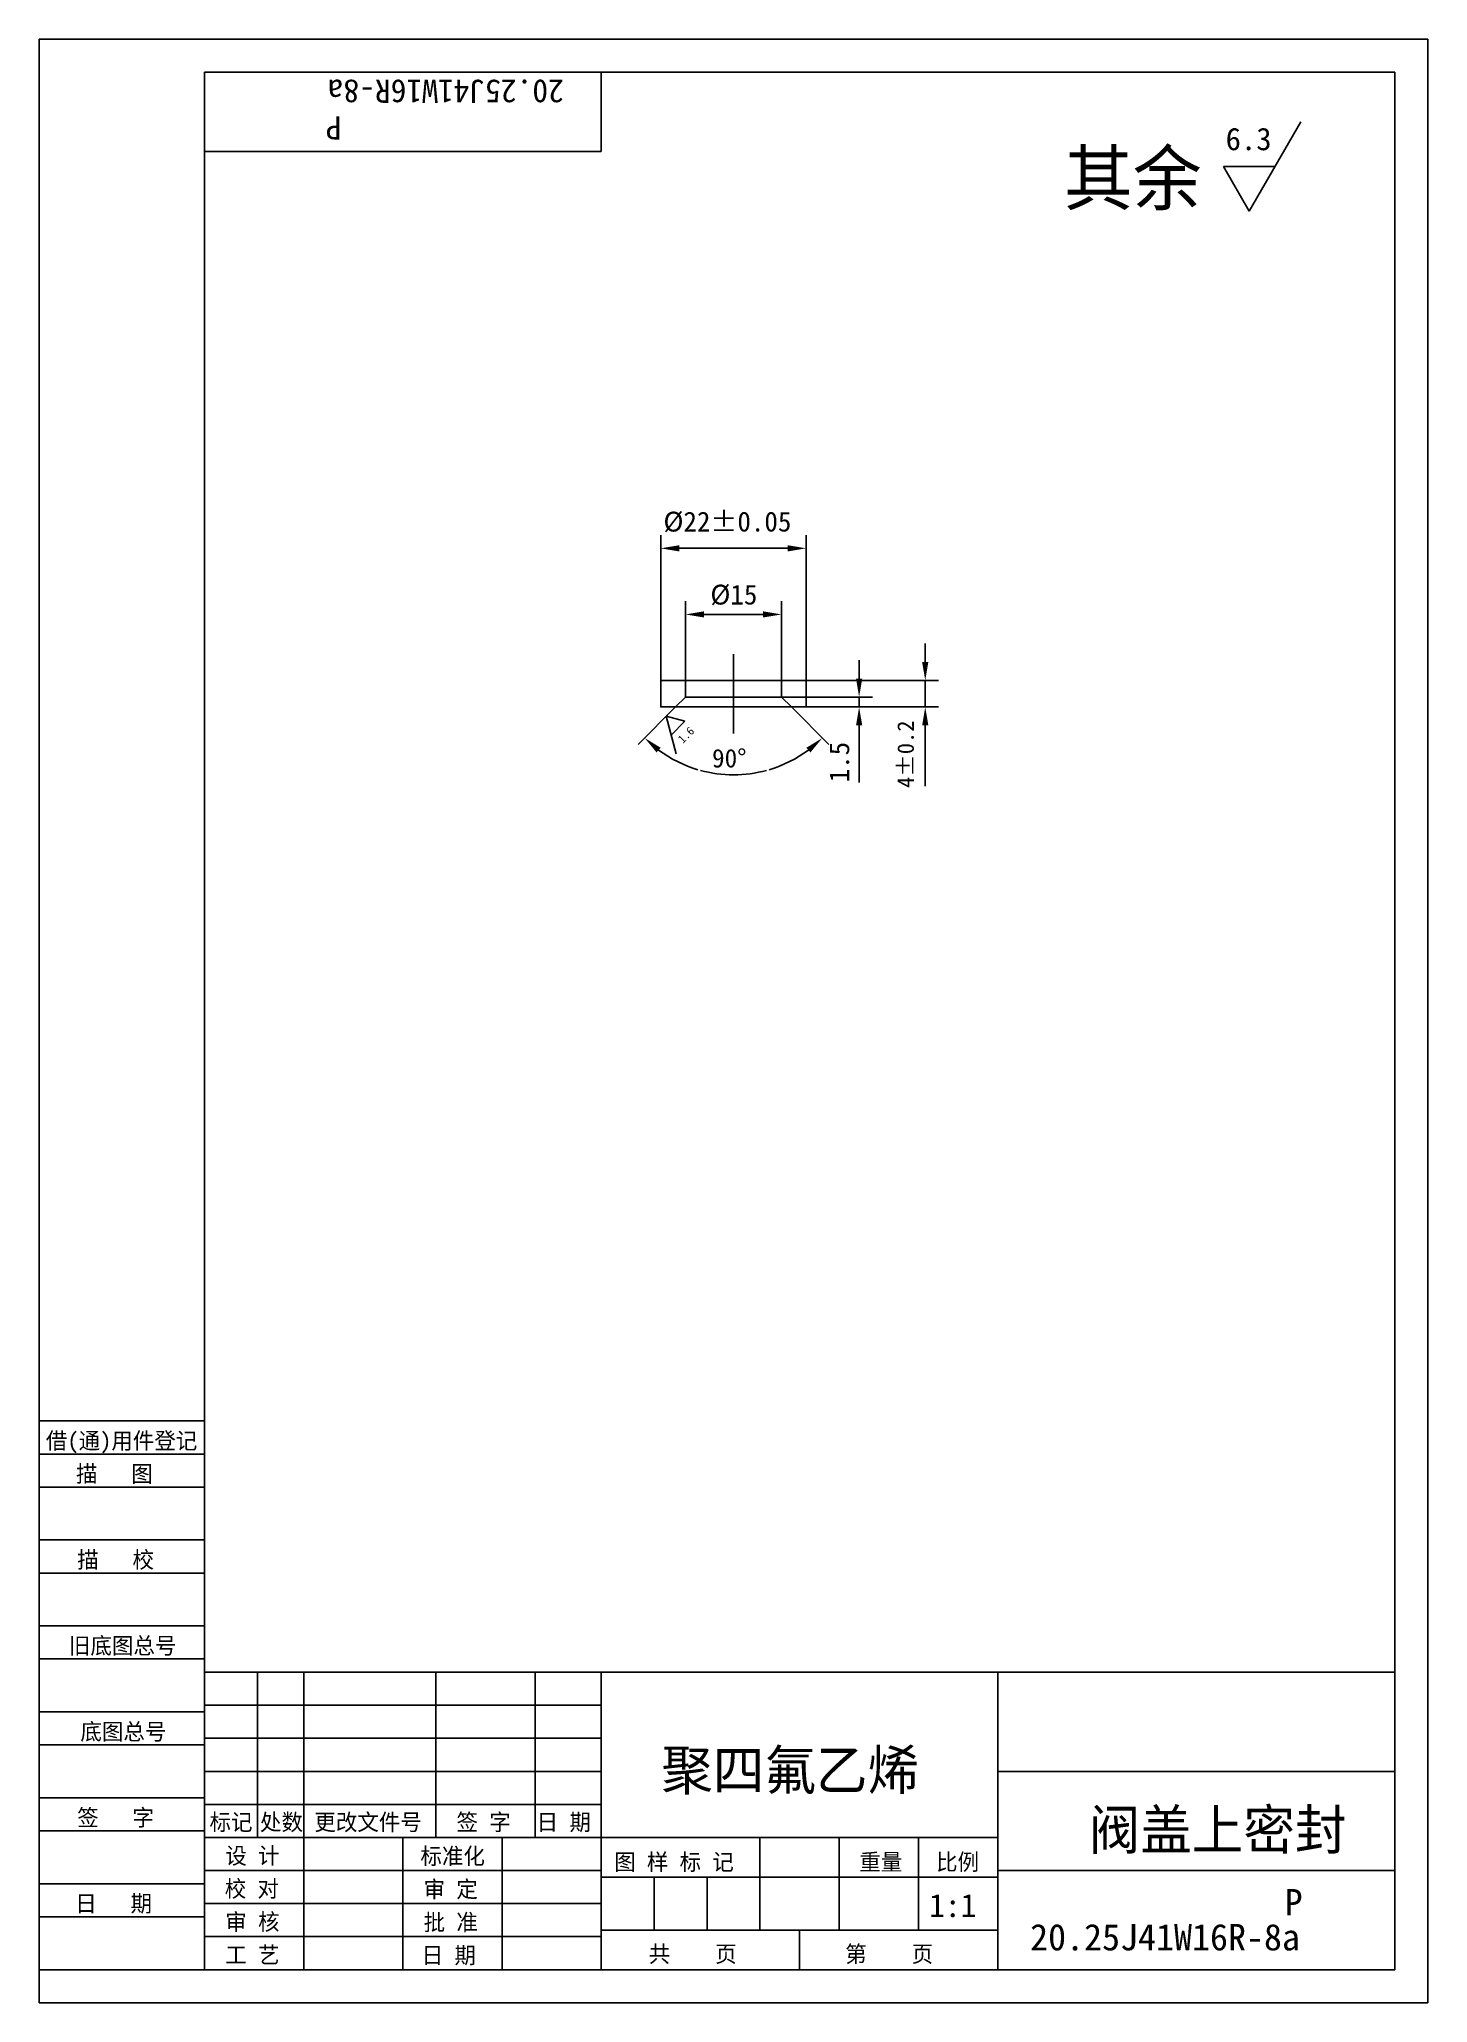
# Model space of a CAD drawing. Header units: metres. Extents: x 0 to 210, y 0 to 297.
import ezdxf

# ---------------------------------------------------------------- set-up
doc = ezdxf.new("R2010")
doc.units = ezdxf.units.M
for name, color, linetype in [('C', 6, 'Continuous'), ('D', 1, 'Continuous'), ('FL', 5, 'Continuous'), ('T', 7, 'Continuous'), ('TL', 4, 'Continuous')]:
    doc.layers.add(name, color=color, linetype=linetype)

# ---------------------------------------------------------------- blocks, each defined once
blk = doc.blocks.new('TUKUN4')
at = {"layer": 'FL'}
for p, q in [((0, 297), (0, 0)), ((210, 297), (0, 297)), ((210, 0), (210, 297)), ((0, 78), (25, 78)), ((0, 70), (25, 70)), ((0, 65), (25, 65)), ((0, 57), (25, 57)), ((0, 52), (25, 52)), ((33, 25), (33, 50)), ((40, 5), (40, 50)), ((60, 25), (60, 50)), ((75, 25), (75, 50)), ((25, 45), (85, 45)), ((0, 44), (25, 44)), ((0, 39), (25, 39)), ((25, 40), (85, 40)), ((25, 35), (85, 35)), ((0, 31), (25, 31)), ((25, 30), (85, 30)), ((0, 26), (25, 26)), ((70, 5), (70, 25)), ((0, 18), (25, 18)), ((25, 20), (85, 20)), ((25, 15), (85, 15)), ((0, 13), (25, 13)), ((25, 10), (85, 10)), ((0, 0), (210, 0))]:
    blk.add_line(p, q, dxfattribs=at)
at = {"layer": 'TL'}
for p, q in [((25, 5), (25, 292)), ((205, 292), (25, 292)), ((85, 292), (85, 280)), ((205, 5), (205, 292)), ((85, 280), (25, 280)), ((0, 88), (25, 88)), ((0, 83), (25, 83)), ((205, 50), (25, 50)), ((85, 5), (85, 50)), ((145, 5), (145, 50)), ((205, 35), (145, 35)), ((145, 25), (25, 25)), ((55, 5), (55, 25)), ((109, 11), (109, 25)), ((121, 11), (121, 25)), ((133, 11), (133, 25)), ((85, 19), (145, 19)), ((93, 11), (93, 19)), ((101, 11), (101, 19)), ((205, 20), (145, 20)), ((145, 11), (85, 11)), ((115, 5), (115, 11)), ((0, 5), (205, 5))]:
    blk.add_line(p, q, dxfattribs=at)
at = {"layer": 'T'}
for s, p in [('借(通)用件登记', (1, 83.76)), ('描   图', (5.56, 78.76)), ('描   校', (5.74, 65.76)), ('旧底图总号', (4.49, 52.76)), ('底图总号', (6.22, 39.76)), ('签   字', (5.74, 26.76)), ('标记', (25.75, 26.07)), ('处数', (33.38, 26.07)), ('更改文件号', (41.61, 26.07)), ('签 字', (63.1, 26.07)), ('日 期', (75.23, 26.07)), ('设 计', (28.14, 20.99)), ('标准化', (57.65, 20.93)), ('图 样 标 记', (86.95, 20.04)), ('重量', (124.03, 20.04)), ('比例', (135.64, 20.04)), ('校 对', (28.05, 15.99)), ('审 定', (58.13, 15.93)), ('日   期', (5.45, 13.76)), ('审 核', (28.14, 10.99)), ('批 准', (58.13, 10.93)), ('共    页', (92.18, 6.13)), ('第    页', (121.9, 6.13)), ('工 艺', (28.14, 5.99)), ('日 期', (57.84, 5.93))]:
    blk.add_text(s, height=2.5, dxfattribs=at).set_placement(p)

msp = doc.modelspace()

# ---------------------------------------------------------------- linework, layer by layer
at = {"layer": 'C'}
msp.add_lwpolyline([(105, 204), (105, 192)], dxfattribs=at)
at = {"layer": 'D'}
for p, q in [((190.81, 284.52), (183, 271)), ((183, 271), (179.1, 277.76)), ((179.1, 277.76), (186.9, 277.76)), ((94, 200), (94, 222)), ((96.8, 220), (113.2, 220)), ((116, 200), (116, 222)), ((97.75, 200), (97.75, 212)), ((112.25, 200), (112.25, 212)), ((100.55, 210), (109.45, 210)), ((134, 202.8), (134, 205.6)), ((124, 200.3), (124, 203.1)), ((116, 200), (136, 200)), ((134, 200), (134, 196)), ((112.25, 197.5), (126, 197.5)), ((124, 197.5), (124, 196)), ((94.84, 194.59), (97.66, 193.83)), ((96.35, 188.93), (94.84, 194.59)), ((97.66, 193.83), (95.59, 191.76)), ((116, 196), (136, 196)), ((116, 196), (126, 196)), ((124, 193.2), (124, 190.4)), ((134, 193.2), (134, 190.4)), ((124, 190.4), (124, 184.6)), ((134, 190.4), (134, 184.02))]:
    msp.add_line(p, q, dxfattribs=at)
for points in [[(96.25, 196), (90.59, 190.34)], [(113.75, 196), (119.41, 190.34)]]:
    msp.add_lwpolyline(points, dxfattribs=at)
for start, end in [(233.45, 253.58), (286.42, 306.55), (254.71, 285.29)]:
    msp.add_arc((105, 204.75), 19.01, start, end, dxfattribs=at)
for points in [[(96.8, 220.47), (96.8, 219.53), (94, 220)], [(113.2, 220.47), (113.2, 219.53), (116, 220)], [(100.55, 210.47), (100.55, 209.53), (97.75, 210)], [(109.45, 210.47), (109.45, 209.53), (112.25, 210)], [(133.53, 202.8), (134.47, 202.8), (134, 200)], [(123.53, 200.3), (124.47, 200.3), (124, 197.5)], [(123.53, 193.2), (124.47, 193.2), (124, 196)], [(133.53, 193.2), (134.47, 193.2), (134, 196)], [(93.37, 189.12), (93.98, 189.83), (91.56, 191.31)], [(116.02, 189.83), (116.63, 189.12), (118.44, 191.31)]]:
    msp.add_solid(points, dxfattribs=at)
at = {"layer": 'TL'}
for points in [[(96.25, 196), (94, 196), (94, 200), (97.75, 200), (97.75, 197.5), (96.25, 196)], [(97.75, 200), (112.25, 200)], [(112.25, 200), (112.25, 197.5), (113.75, 196), (116, 196), (116, 200), (112.25, 200)], [(97.75, 197.5), (112.25, 197.5)], [(96.25, 196), (113.75, 196)]]:
    msp.add_lwpolyline(points, dxfattribs=at)

# ---------------------------------------------------------------- block references
at = {"layer": 'D'}
msp.add_blockref('TUKUN4', (0, 0), dxfattribs=at)

# ---------------------------------------------------------------- texts
for s, height, rotation, p in [('20.25J41W16R-8a', 3.5, 180, (79.34, 290.88)), ('P', 3.5, 180, (45.71, 285.33)), ('4%%p0.2', 2.5, 90, (132.28, 183.75)), ('1.6', 1.27, 45, (97.35, 190.4)), ('1.5', 3, 90, (122.5, 184.6))]:
    msp.add_text(s, height=height, rotation=rotation, dxfattribs=at).set_placement(p)
for s, height, p in [('6.3', 3.4, (179.44, 280.22)), ('其余', 8, (155, 272)), ('%%c22%%p0.05', 3, (94.4, 222.54)), ('%%C15', 3, (101.5, 211.5)), ('90%%D', 2.8, (101.75, 186.85)), ('聚四氟乙烯', 6, (94.07, 32.21)), ('阀盖上密封', 6, (158.72, 23.17)), ('1:1', 3.5, (134.59, 12.96)), ('P', 4, (188.35, 13.2)), ('20.25J41W16R-8a', 4, (149.86, 7.92))]:
    msp.add_text(s, height=height, dxfattribs=at).set_placement(p)

doc.saveas('drawing.dxf')
